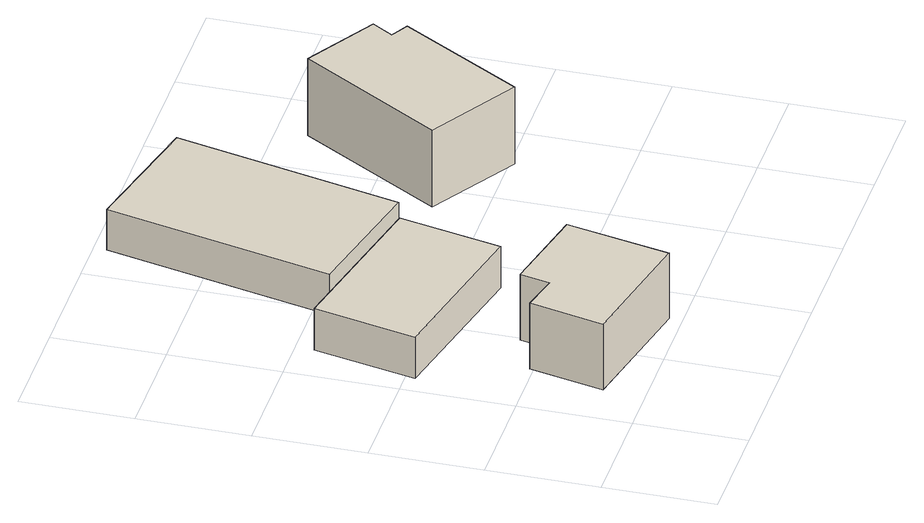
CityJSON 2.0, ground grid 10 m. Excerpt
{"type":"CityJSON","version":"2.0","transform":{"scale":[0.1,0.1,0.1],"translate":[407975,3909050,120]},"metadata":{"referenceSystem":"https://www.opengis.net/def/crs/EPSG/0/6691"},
"CityObjects":{
"building1":{"type":"Building","attributes":{"class":"3001","usage":"411","measuredHeight":7.6,"BuildingDetailAttribute.surveyYear":2021,"BuildingIDAttribute.prefecture":"12","BuildingIDAttribute.city":"12206","LargeCustomerFacilityAttribute.surveyYear":2021},"geometry":[{"type":"Solid","lod":"1","boundaries":[[[[0,1,2,3,4,5]],[[4,6,7,5]],[[3,8,6,4]],[[2,9,8,3]],[[1,10,9,2]],[[0,11,10,1]],[[5,7,11,0]],[[6,8,9,10,11,7]]]]}]},
"building2":{"type":"Building","attributes":{"class":"3003","usage":"411","measuredHeight":5,"BuildingDetailAttribute.surveyYear":2021,"BuildingIDAttribute.prefecture":"12","BuildingIDAttribute.city":"12206","LargeCustomerFacilityAttribute.surveyYear":2021},"geometry":[{"type":"Solid","lod":"1","boundaries":[[[[12,13,14,15]],[[14,16,17,15]],[[13,18,16,14]],[[12,19,18,13]],[[15,17,19,12]],[[16,18,19,17]]]]}]},
"building3":{"type":"Building","attributes":{"class":"3001","usage":"401","measuredHeight":11.2,"BuildingDetailAttribute.surveyYear":2021,"BuildingIDAttribute.prefecture":"12","BuildingIDAttribute.city":"12206","LargeCustomerFacilityAttribute.surveyYear":2021},"geometry":[{"type":"Solid","lod":"1","boundaries":[[[[20,21,22,23]],[[22,24,25,23]],[[21,26,24,22]],[[20,27,26,21]],[[23,25,27,20]],[[24,26,27,25]]]]}]},
"building4":{"type":"Building","attributes":{"class":"3001","usage":"411","measuredHeight":7.6,"BuildingDetailAttribute.surveyYear":2021,"BuildingIDAttribute.prefecture":"12","BuildingIDAttribute.city":"12206","LargeCustomerFacilityAttribute.surveyYear":2021},"geometry":[{"type":"Solid","lod":"1","boundaries":[[[[28,29,30,31,32,33]],[[32,34,35,33]],[[31,36,34,32]],[[30,37,36,31]],[[29,38,37,30]],[[28,39,38,29]],[[33,35,39,28]],[[34,36,37,38,39,35]]]]}]}
},
"vertices":[
[132,4,27],[14,29,27],[29,96,27],[63,88,27],[69,115,27],[152,97,27],[69,115,92],[152,97,92],[63,88,92],[29,96,92],[14,29,92],[132,4,92],
[180,248,14],[160,156,14],[9,189,14],[29,281,14],[9,189,55],[29,281,55],[160,156,55],[180,248,55],
[214,258,7],[94,285,7],[141,489,7],[261,461,7],[141,489,47],[261,461,47],[94,285,47],[214,258,47],
[332,368,20],[397,329,20],[385,310,20],[401,301,20],[335,191,20],[254,240,20],[335,191,96],[254,240,96],[401,301,96],[385,310,96],[397,329,96],[332,368,96]
]}
